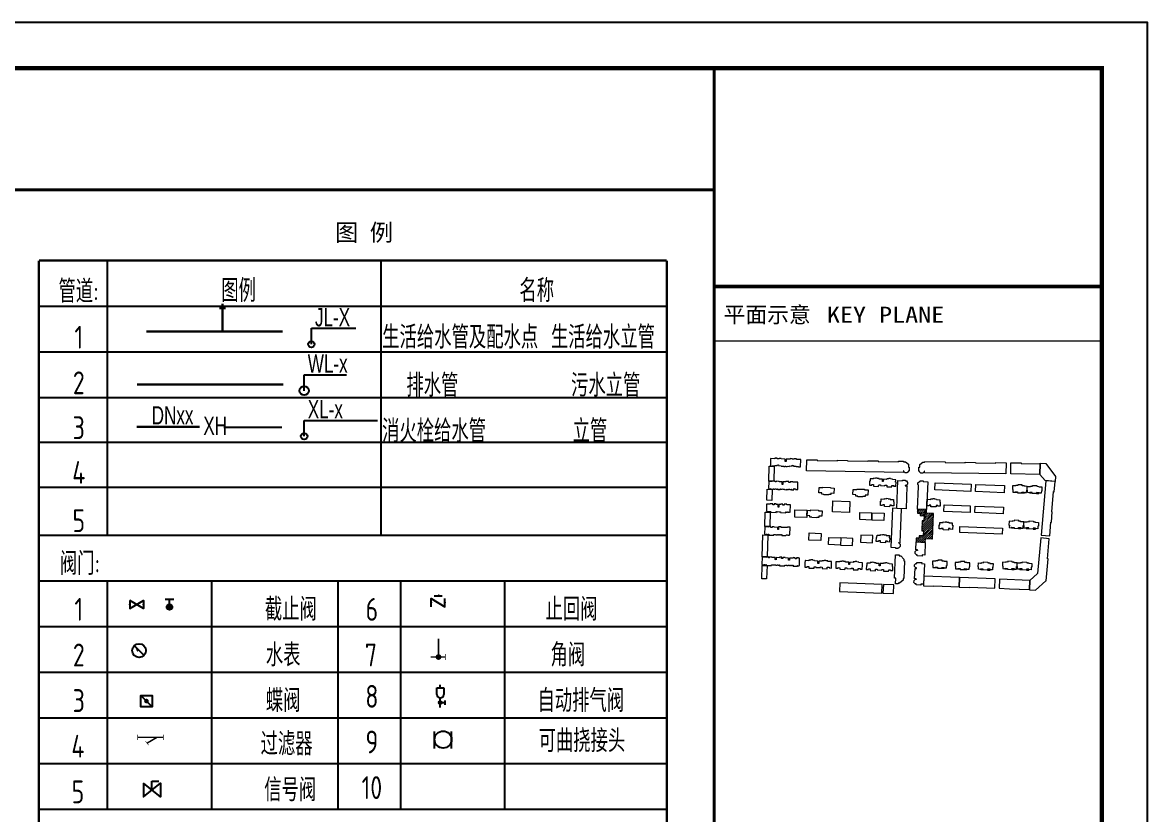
# Model space of a CAD drawing. Extents: x 888742 to 1277419, y 9079 to 622358.
# Drawn here: x 1099023 to 1123683, y 522720 to 540074 of the extents above; entities that cross this region are included whole.
import ezdxf
from ezdxf.enums import TextEntityAlignment as Align

# ---------------------------------------------------------------- set-up
doc = ezdxf.new("R2010")
doc.units = 0
doc.header["$LTSCALE"] = 1000
doc.header["$MEASUREMENT"] = 0
doc.linetypes.add('CENTER2', pattern=[1.125, 0.75, -0.125, 0.125, -0.125])
doc.linetypes.add('DASH', pattern=[0.35, 0.25, -0.1])
for name, color, linetype in [('EQUIP_管件', 7, 'Continuous'), ('EQUIP_阀门', 7, 'Continuous'), ('JZ_PUB_TEXT', 7, 'Continuous'), ('PIPE-雨水', 4, 'CENTER2'), ('PUB_TEXT1', 7, 'Continuous'), ('TITLE-BLOCK-TEXT', 165, 'Continuous'), ('TWT_TITLE', 7, 'Continuous'), ('WP_F', 1, 'Continuous'), ('WP_F_PJ', 7, 'Continuous'), ('WP_G', 3, 'Continuous'), ('WP_G_PJ', 7, 'Continuous'), ('WP_L_PJ', 7, 'Continuous'), ('WP_P', 2, 'DASH'), ('WP_P_LG', 2, 'Continuous'), ('WW_PJ', 7, 'Continuous')]:
    doc.layers.add(name, color=color, linetype=linetype)
doc.layers.add('TITLE-BLOCK-BORDER', color=135, linetype='Continuous', lineweight=13)
doc.layers.add('房间家具', color=157, linetype='Continuous', lineweight=9)
doc.styles.add('1', font='zn02.shx', dxfattribs={"width": 0.7, "bigfont": 'zn01.shx'})
doc.styles.add('hnurban', font='TSSDENG', dxfattribs={"width": 0.8, "bigfont": 'TSSDCHN'})
doc.styles.add('HZ', font='txt', dxfattribs={"bigfont": 'hztxt'})
doc.styles.get("Standard").update_dxf_attribs({"font": 'gbenor.shx', "bigfont": 'gbcbig.shx'})
doc.styles.add('图签（1）', font='')
doc.styles.add('黑体', font='')
doc.styles.get('图签（1）').set_extended_font_data('SimHei')
doc.styles.get('黑体').set_extended_font_data('SimHei')

# ---------------------------------------------------------------- blocks, each defined once
blk = doc.blocks.new('$VALVE$00000295')
blk.add_lwpolyline([(-125, 72), (-125, -72), (125, 72), (125, -72), (-125, 72)])
for p in [(-125, 0), (125, 0)]:
    blk.add_point(p)
blk = doc.blocks.new('$VALVE$00000315')
blk.add_line((-75, 125), (75, 125))
blk.add_lwpolyline([(-125, -75), (-125, 75), (125, -75), (125, 75)])
for p in [(-125, 0), (125, 0)]:
    blk.add_point(p)
blk.add_solid([(0, 125), (0, 150), (75, 125)])
blk = doc.blocks.new('$VALVE$00000497')
for p, q in [((78, 138), (-78, 138)), ((0, 50), (0, 138))]:
    blk.add_line(p, q)
at = {"const_width": 49.6}
blk.add_lwpolyline([(25, 0, 1), (-25, 0, 1)], format="xyb", close=True, dxfattribs=at)
blk.add_circle((0, 0), 50)
blk = doc.blocks.new('$QC035_1')
blk.add_line((-93, -93), (93, 93))
blk.add_lwpolyline([(93, 93, 0, 50, 0), (-13, 22, 50, 50, 0)], format="xyseb")
blk.add_circle((0, 0), 150)
at = {"style": 'HZ', "flags": 1}
for tag in ['UNIT', 'WHAT', 'SPEC']:
    blk.add_attdef(tag, (0, 0), '', height=0.001, dxfattribs=at)
blk = doc.blocks.new('$VA004_1')
blk.add_lwpolyline([(-0.5, 0.5), (0.5, 0.5), (0.5, -0.5), (-0.5, -0.5), (-0.5, 0.5), (0.5, -0.5)])
at = {"const_width": 0.2}
blk.add_lwpolyline([(-0.1, 0, 1), (0.1, 0, 1)], format="xyb", close=True, dxfattribs=at)
at = {"width": 0.7, "flags": 1}
for tag, p in [('UNIT', (-0.027, 0.22)), ('SPEC', (-0.027, 0.218)), ('WHAT', (-0.027, 0.216))]:
    blk.add_attdef(tag, p, '', height=0.001, dxfattribs=at)
blk = doc.blocks.new('$ATTACHMENT$00000125')
for points, const_width in [([(170, 0), (170, 400)], 30), ([(0, 0), (320, 0)], 30), ([(320, -65), (320, 65)], 15)]:
    blk.add_lwpolyline(points, dxfattribs=dict(const_width=const_width))
at = {"const_width": 62.5}
blk.add_lwpolyline([(139, 0, -1), (201, 0, -1)], format="xyb", close=True, dxfattribs=at)
at = {"style": 'HZ', "width": 0.7, "flags": 1}
for tag in ['UNIT', 'SPEC', 'WHAT']:
    blk.add_attdef(tag, (0, 0), '', height=0.001, dxfattribs=at)
blk = doc.blocks.new('$VALVE$00000669')
for p, q in [((0, 0), (212, 0)), ((108, 0), (108, -100)), ((287, 74), (433, 74)), ((433, 74), (433, -76)), ((433, 0), (500, 0)), ((158, -100), (58, -100)), ((433, -76), (287, -76))]:
    blk.add_line(p, q)
at = {"const_width": 31.2}
blk.add_lwpolyline([(108, 16, 1), (108, -16, 1)], format="xyb", close=True, dxfattribs=at)
blk.add_circle((108, 0), 31.2)
blk.add_arc((287, -1), 75, 90, 270)
blk = doc.blocks.new('$VA035_1')
for points, const_width in [([(-250, 0), (250, 0)], 30), ([(-250, -50), (-250, 50)], 10), ([(-128, 0), (67, -114)], 30), ([(250, -50), (250, 50)], 10), ([(35, -154), (99, -74)], 10)]:
    blk.add_lwpolyline(points, dxfattribs=dict(const_width=const_width))
at = {"flags": 1}
for tag in ['UNIT', 'WHAT', 'SPEC']:
    blk.add_attdef(tag, (0, 0), '', height=0.001, dxfattribs=at)
blk = doc.blocks.new('$VA028_1')
for p, q in [((-0.492, -0.521), (-0.492, 0.479)), ((0.501, -0.521), (0.501, 0.479))]:
    blk.add_line(p, q)
blk.add_circle((0, 0), 0.5)
at = {"style": 'HZ', "width": 0.7, "flags": 1}
for tag, p in [('UNIT', (0, 0)), ('SPEC', (0, -0.002)), ('WHAT', (0, -0.003))]:
    blk.add_attdef(tag, p, '', height=0.001, dxfattribs=at)
blk = doc.blocks.new('$VA037_1')
for p, q in [((0, 0), (0, 0.513)), ((0, 0.513), (0.4, 0.513))]:
    blk.add_line(p, q)
blk.add_lwpolyline([(-0.5, 0.4), (-0.5, -0.4), (0.5, 0.4), (0.5, -0.4)], close=True)
at = {"width": 0.7, "flags": 1}
for tag, p in [('UNIT', (0, 0)), ('SPEC', (0, -0.002)), ('WHAT', (0, -0.003))]:
    blk.add_attdef(tag, p, '', height=0.001, dxfattribs=at)
blk = doc.blocks.new('255ads')
at = {"layer": 'WP_P_LG', "color": 6, "const_width": 25}
for points in [[(-530262, -207859), (-530262, -208164)], [(-530227, -207909), (-530297, -207909)]]:
    blk.add_lwpolyline(points, dxfattribs=at)
blk = doc.blocks.new('1111')
at = {"layer": '房间家具', "linetype": 'Continuous'}
h = blk.add_hatch(dxfattribs=at)
h.set_pattern_fill('ANSI31', color=256, scale=19.8, style=0)
h.set_pattern_definition([(45, (179837.365, 6176.337), (-22.2261339, 22.2261339), [])])
h.paths.add_polyline_path([(1167324, 545686), (1167318, 545520), (1167278, 545522), (1167269, 545298), (1167309, 545296), (1167305, 545191), (1167304, 545130), (1167503, 545122), (1167525, 545679)])
h.paths.add_polyline_path([(1167237, 545628), (1167322, 545628), (1167322, 545687), (1167237, 545687)], flags=16)
h.paths.add_polyline_path([(1167174, 545690), (1167377, 545690), (1167377, 545764), (1167174, 545764)], flags=16)
h.paths.add_polyline_path([(1167215, 545136), (1167305, 545136), (1167305, 545188), (1167215, 545188)], flags=16)
h.paths.add_polyline_path([(1167149, 545057), (1167352, 545057), (1167352, 545128), (1167149, 545128)], flags=16)
at = {"layer": 'TITLE-BLOCK-BORDER'}
for p, q in [((1171219, 516438), (1171219, 555438)), ((1171219, 549454), (1162719, 549454))]:
    blk.add_line(p, q, dxfattribs=at)
at = {"layer": 'TITLE-BLOCK-BORDER', "const_width": 70}
blk.add_lwpolyline([(1171219, 498038), (1171219, 555438), (1162719, 555438), (1162719, 498038), (1171219, 498038)], close=True, dxfattribs=at)
at = {"layer": 'TITLE-BLOCK-BORDER', "const_width": 80}
blk.add_lwpolyline([(1171219, 550654), (1162719, 550654)], dxfattribs=at)
at = {"layer": 'TITLE-BLOCK-BORDER'}
blk.add_point((1171219, 555438), dxfattribs=at)
at = {"layer": '房间家具', "linetype": 'Continuous'}
for p, q in [((1169263, 546287), (1169259, 546204)), ((1169333, 546284), (1169263, 546287)), ((1169376, 546292), (1169333, 546294)), ((1169333, 546294), (1169333, 546284)), ((1169377, 546309), (1169376, 546292)), ((1169472, 546305), (1169377, 546309)), ((1169471, 546288), (1169472, 546305)), ((1169515, 546286), (1169471, 546288)), ((1169515, 546277), (1169515, 546286)), ((1169540, 546276), (1169515, 546277)), ((1169584, 546274), (1169540, 546276)), ((1169581, 546191), (1169584, 546274)), ((1169581, 546191), (1169584, 546274)), ((1169584, 546274), (1169629, 546273)), ((1169629, 546273), (1169654, 546272)), ((1169654, 546272), (1169655, 546281)), ((1169655, 546281), (1169698, 546279)), ((1169698, 546279), (1169699, 546296)), ((1169699, 546296), (1169794, 546293)), ((1169794, 546293), (1169793, 546275)), ((1169793, 546275), (1169837, 546274)), ((1169837, 546274), (1169836, 546264)), ((1169836, 546264), (1169906, 546262)), ((1169906, 546262), (1169903, 546179)), ((1169259, 546204), (1169269, 546204)), ((1169269, 546204), (1169266, 546148)), ((1169266, 546148), (1169315, 546146)), ((1169315, 546146), (1169318, 546146)), ((1169318, 546156), (1169317, 546136)), ((1169370, 546134), (1169317, 546136)), ((1169318, 546146), (1169318, 546156)), ((1169318, 546156), (1169371, 546153)), ((1169371, 546153), (1169370, 546134)), ((1169370, 546134), (1169465, 546130)), ((1169465, 546130), (1169466, 546150)), ((1169465, 546130), (1169518, 546128)), ((1169466, 546150), (1169519, 546148)), ((1169519, 546148), (1169518, 546140)), ((1169519, 546148), (1169518, 546128)), ((1169518, 546140), (1169518, 546138)), ((1169518, 546138), (1169521, 546138)), ((1169521, 546138), (1169537, 546138)), ((1169537, 546138), (1169539, 546138)), ((1169539, 546138), (1169568, 546136)), ((1169568, 546136), (1169570, 546136)), ((1169570, 546136), (1169572, 546192)), ((1169572, 546192), (1169581, 546191)), ((1169590, 546191), (1169581, 546191)), ((1169588, 546136), (1169590, 546191)), ((1169590, 546136), (1169588, 546136)), ((1169619, 546134), (1169590, 546136)), ((1169621, 546134), (1169619, 546134)), ((1169637, 546134), (1169621, 546134)), ((1169640, 546134), (1169637, 546134)), ((1169640, 546143), (1169639, 546123)), ((1169692, 546121), (1169639, 546123)), ((1169693, 546141), (1169640, 546143)), ((1169640, 546143), (1169640, 546135)), ((1169640, 546135), (1169640, 546134)), ((1169692, 546121), (1169693, 546141)), ((1169787, 546117), (1169692, 546121)), ((1169788, 546137), (1169787, 546117)), ((1169787, 546117), (1169840, 546115)), ((1169841, 546135), (1169788, 546137)), ((1169840, 546126), (1169841, 546135)), ((1169841, 546135), (1169840, 546115)), ((1169843, 546126), (1169840, 546126)), ((1169892, 546124), (1169843, 546126)), ((1169894, 546179), (1169892, 546124)), ((1169903, 546179), (1169894, 546179)), ((1169187, 545508), (1169183, 545425)), ((1169257, 545506), (1169187, 545508)), ((1169300, 545513), (1169257, 545515)), ((1169257, 545515), (1169257, 545506)), ((1169301, 545530), (1169300, 545513)), ((1169396, 545527), (1169301, 545530)), ((1169395, 545509), (1169396, 545527)), ((1169439, 545508), (1169395, 545509)), ((1169439, 545498), (1169439, 545508)), ((1169464, 545497), (1169439, 545498)), ((1169509, 545496), (1169464, 545497)), ((1169505, 545413), (1169509, 545496)), ((1169505, 545413), (1169509, 545496)), ((1169509, 545496), (1169553, 545494)), ((1169553, 545494), (1169578, 545493)), ((1169578, 545493), (1169579, 545502)), ((1169579, 545502), (1169622, 545500)), ((1169622, 545500), (1169623, 545518)), ((1169623, 545518), (1169718, 545514)), ((1169718, 545514), (1169717, 545497)), ((1169717, 545497), (1169761, 545495)), ((1169761, 545495), (1169760, 545486)), ((1169760, 545486), (1169830, 545483)), ((1169183, 545425), (1169193, 545425)), ((1169193, 545425), (1169190, 545370)), ((1169190, 545370), (1169239, 545368)), ((1169239, 545368), (1169242, 545367)), ((1169242, 545377), (1169241, 545357)), ((1169294, 545355), (1169241, 545357)), ((1169242, 545367), (1169242, 545377)), ((1169242, 545377), (1169295, 545375)), ((1169295, 545375), (1169294, 545355)), ((1169294, 545355), (1169389, 545351)), ((1169389, 545351), (1169390, 545371)), ((1169389, 545351), (1169442, 545349)), ((1169390, 545371), (1169443, 545369)), ((1169443, 545369), (1169442, 545361)), ((1169443, 545369), (1169442, 545349)), ((1169442, 545361), (1169442, 545360)), ((1169442, 545360), (1169445, 545359)), ((1169445, 545359), (1169461, 545359)), ((1169461, 545359), (1169463, 545359)), ((1169463, 545359), (1169492, 545358)), ((1169492, 545358), (1169494, 545358)), ((1169494, 545358), (1169496, 545413)), ((1169496, 545413), (1169505, 545413)), ((1169514, 545412), (1169505, 545413)), ((1169512, 545357), (1169514, 545412)), ((1169514, 545357), (1169512, 545357)), ((1169543, 545356), (1169514, 545357)), ((1169545, 545355), (1169543, 545356)), ((1169561, 545355), (1169545, 545355)), ((1169564, 545355), (1169561, 545355)), ((1169564, 545364), (1169563, 545344)), ((1169616, 545342), (1169563, 545344)), ((1169617, 545362), (1169564, 545364)), ((1169564, 545364), (1169564, 545356)), ((1169564, 545356), (1169564, 545355)), ((1169616, 545342), (1169617, 545362)), ((1169711, 545338), (1169616, 545342)), ((1169712, 545358), (1169711, 545338)), ((1169711, 545338), (1169764, 545336)), ((1169765, 545356), (1169712, 545358)), ((1169764, 545347), (1169765, 545356)), ((1169765, 545356), (1169764, 545336)), ((1169767, 545347), (1169764, 545347)), ((1169816, 545345), (1169767, 545347)), ((1169818, 545400), (1169816, 545345)), ((1169827, 545400), (1169818, 545400)), ((1169830, 545483), (1169827, 545400)), ((1167507, 544637), (1167504, 544554)), ((1167504, 544554), (1167513, 544554)), ((1167577, 544634), (1167507, 544637)), ((1167513, 544554), (1167511, 544498)), ((1167511, 544498), (1167560, 544496)), ((1167562, 544496), (1167563, 544505)), ((1167563, 544505), (1167562, 544486)), ((1167563, 544505), (1167615, 544503)), ((1167621, 544642), (1167577, 544643)), ((1167577, 544643), (1167577, 544634)), ((1167615, 544503), (1167615, 544483)), ((1167716, 544655), (1167621, 544659)), ((1167621, 544659), (1167621, 544642)), ((1167709, 544480), (1167710, 544499)), ((1167710, 544499), (1167763, 544497)), ((1167716, 544638), (1167716, 544655)), ((1167759, 544636), (1167716, 544638)), ((1167759, 544627), (1167759, 544636)), ((1167784, 544626), (1167759, 544627)), ((1167763, 544497), (1167762, 544478)), ((1167763, 544497), (1167763, 544489)), ((1167829, 544624), (1167784, 544626)), ((1167814, 544486), (1167816, 544542)), ((1167816, 544542), (1167826, 544541)), ((1167826, 544541), (1167829, 544624)), ((1168006, 544608), (1168002, 544525)), ((1168002, 544525), (1168011, 544525)), ((1168075, 544605), (1168006, 544608)), ((1168011, 544525), (1168009, 544469)), ((1168076, 544615), (1168075, 544605)), ((1168119, 544613), (1168076, 544615)), ((1168120, 544630), (1168119, 544613)), ((1168215, 544626), (1168120, 544630)), ((1168214, 544609), (1168215, 544626)), ((1168258, 544607), (1168214, 544609)), ((1168257, 544598), (1168258, 544607)), ((1168282, 544597), (1168257, 544598)), ((1168327, 544595), (1168282, 544597)), ((1168313, 544457), (1168315, 544513)), ((1168315, 544513), (1168324, 544512)), ((1168324, 544512), (1168327, 544595)), ((1168509, 544512), (1168512, 544595)), ((1168518, 544512), (1168509, 544512)), ((1168512, 544595), (1168557, 544594)), ((1168516, 544456), (1168518, 544512)), ((1168557, 544594), (1168582, 544593)), ((1168582, 544593), (1168582, 544602)), ((1168582, 544602), (1168626, 544600)), ((1168626, 544617), (1168721, 544613)), ((1168626, 544600), (1168626, 544617)), ((1168721, 544613), (1168721, 544596)), ((1168721, 544596), (1168764, 544595)), ((1168764, 544595), (1168764, 544585)), ((1168764, 544585), (1168834, 544583)), ((1168821, 544500), (1168819, 544444)), ((1168831, 544499), (1168821, 544500)), ((1168834, 544583), (1168831, 544499)), ((1169041, 544611), (1169038, 544528)), ((1169038, 544528), (1169047, 544528)), ((1169111, 544608), (1169041, 544611)), ((1169047, 544528), (1169045, 544472)), ((1169112, 544618), (1169111, 544608)), ((1169155, 544616), (1169112, 544618)), ((1169156, 544633), (1169155, 544616)), ((1169251, 544629), (1169156, 544633)), ((1169250, 544612), (1169251, 544629)), ((1169294, 544610), (1169250, 544612)), ((1169293, 544601), (1169294, 544610)), ((1169318, 544600), (1169293, 544601)), ((1169363, 544598), (1169318, 544600)), ((1169348, 544460), (1169351, 544516)), ((1169351, 544516), (1169360, 544515)), ((1169360, 544515), (1169363, 544598)), ((1169360, 544515), (1169363, 544598)), ((1169369, 544515), (1169360, 544515)), ((1169363, 544598), (1169408, 544597)), ((1169367, 544459), (1169369, 544515)), ((1169408, 544597), (1169433, 544596)), ((1169433, 544596), (1169433, 544605)), ((1169433, 544605), (1169477, 544603)), ((1169477, 544603), (1169478, 544620)), ((1169478, 544620), (1169573, 544616)), ((1169573, 544616), (1169572, 544599)), ((1169572, 544599), (1169615, 544598)), ((1169615, 544598), (1169615, 544588)), ((1169615, 544588), (1169685, 544586)), ((1169672, 544503), (1169670, 544447)), ((1169682, 544502), (1169672, 544503)), ((1169685, 544586), (1169682, 544502)), ((1167560, 544496), (1167562, 544496)), ((1167615, 544483), (1167562, 544486)), ((1167615, 544483), (1167709, 544480)), ((1167709, 544480), (1167762, 544478)), ((1167763, 544489), (1167763, 544488)), ((1167763, 544488), (1167765, 544488)), ((1167765, 544488), (1167781, 544487)), ((1167781, 544487), (1167784, 544487)), ((1167784, 544487), (1167813, 544486)), ((1167813, 544486), (1167814, 544486)), ((1168009, 544469), (1168058, 544467)), ((1168058, 544467), (1168061, 544467)), ((1168061, 544476), (1168060, 544457)), ((1168113, 544455), (1168060, 544457)), ((1168061, 544467), (1168061, 544476)), ((1168061, 544476), (1168114, 544474)), ((1168114, 544474), (1168113, 544455)), ((1168113, 544455), (1168208, 544451)), ((1168208, 544451), (1168209, 544471)), ((1168208, 544451), (1168261, 544449)), ((1168209, 544471), (1168262, 544469)), ((1168262, 544469), (1168261, 544461)), ((1168262, 544469), (1168261, 544449)), ((1168261, 544461), (1168261, 544459)), ((1168261, 544459), (1168264, 544459)), ((1168264, 544459), (1168280, 544459)), ((1168280, 544459), (1168282, 544458)), ((1168282, 544458), (1168311, 544457)), ((1168311, 544457), (1168313, 544457)), ((1168517, 544456), (1168516, 544456)), ((1168546, 544455), (1168517, 544456)), ((1168549, 544455), (1168546, 544455)), ((1168565, 544455), (1168549, 544455)), ((1168567, 544454), (1168565, 544455)), ((1168568, 544464), (1168567, 544456)), ((1168568, 544464), (1168567, 544444)), ((1168567, 544456), (1168567, 544454)), ((1168620, 544442), (1168567, 544444)), ((1168620, 544462), (1168568, 544464)), ((1168620, 544442), (1168620, 544462)), ((1168714, 544438), (1168620, 544442)), ((1168715, 544458), (1168714, 544438)), ((1168714, 544438), (1168767, 544436)), ((1168768, 544456), (1168715, 544458)), ((1168768, 544456), (1168767, 544436)), ((1168768, 544446), (1168768, 544456)), ((1168770, 544446), (1168768, 544446)), ((1168819, 544444), (1168770, 544446)), ((1169045, 544472), (1169094, 544470)), ((1169094, 544470), (1169096, 544470)), ((1169096, 544470), (1169097, 544479)), ((1169097, 544479), (1169096, 544460)), ((1169149, 544458), (1169096, 544460)), ((1169097, 544479), (1169150, 544477)), ((1169150, 544477), (1169149, 544458)), ((1169149, 544458), (1169244, 544454)), ((1169244, 544454), (1169245, 544474)), ((1169244, 544454), (1169296, 544452)), ((1169245, 544474), (1169297, 544471)), ((1169297, 544471), (1169296, 544452)), ((1169297, 544471), (1169297, 544464)), ((1169297, 544464), (1169297, 544462)), ((1169297, 544462), (1169300, 544462)), ((1169300, 544462), (1169315, 544462)), ((1169315, 544462), (1169318, 544461)), ((1169318, 544461), (1169347, 544460)), ((1169347, 544460), (1169348, 544460)), ((1169368, 544459), (1169367, 544459)), ((1169397, 544458), (1169368, 544459)), ((1169400, 544458), (1169397, 544458)), ((1169416, 544458), (1169400, 544458)), ((1169418, 544457), (1169416, 544458)), ((1169419, 544467), (1169418, 544459)), ((1169419, 544467), (1169418, 544447)), ((1169418, 544459), (1169418, 544457)), ((1169471, 544445), (1169418, 544447)), ((1169471, 544465), (1169419, 544467)), ((1169471, 544445), (1169471, 544465)), ((1169566, 544441), (1169471, 544445)), ((1169619, 544459), (1169566, 544461)), ((1169566, 544461), (1169566, 544441)), ((1169566, 544441), (1169618, 544439)), ((1169619, 544459), (1169618, 544439)), ((1169619, 544449), (1169619, 544459)), ((1169621, 544449), (1169619, 544449)), ((1169670, 544447), (1169621, 544449))]:
    blk.add_line(p, q, dxfattribs=at)
for points in [[(1163957, 546882), (1163952, 546724), (1163966, 546723), (1163966, 546717), (1163993, 546716), (1163993, 546722), (1164048, 546721), (1164048, 546730), (1164105, 546728), (1164106, 546744), (1164133, 546743), (1164133, 546728), (1164190, 546726), (1164190, 546717), (1164245, 546715), (1164245, 546709), (1164272, 546708), (1164272, 546715), (1164292, 546714), (1164292, 546707), (1164319, 546707), (1164319, 546713), (1164375, 546712), (1164375, 546721), (1164432, 546719), (1164432, 546735), (1164460, 546734), (1164460, 546718), (1164517, 546717), (1164516, 546708), (1164572, 546706), (1164571, 546699), (1164598, 546699), (1164599, 546705), (1164612, 546705), (1164617, 546863), (1164526, 546865), (1164526, 546877), (1164473, 546879), (1164473, 546867), (1164427, 546868), (1164427, 546880), (1164385, 546881), (1164385, 546869), (1164298, 546872), (1164296, 546817), (1164274, 546817), (1164276, 546873), (1164189, 546875), (1164189, 546887), (1164147, 546888), (1164146, 546876), (1164100, 546878), (1164101, 546889), (1164048, 546891), (1164048, 546879)], [(1163925, 546716), (1164033, 546713), (1164025, 546388), (1163917, 546391)], [(1163916, 546382), (1163911, 546225), (1163927, 546224), (1163927, 546219), (1163953, 546218), (1163954, 546224), (1163964, 546223), (1163964, 546210), (1164011, 546209), (1164011, 546222), (1164026, 546222), (1164025, 546216), (1164052, 546216), (1164052, 546221), (1164081, 546220), (1164081, 546215), (1164108, 546214), (1164108, 546219), (1164118, 546219), (1164118, 546206), (1164165, 546204), (1164165, 546218), (1164176, 546217), (1164176, 546212), (1164202, 546211), (1164203, 546217), (1164227, 546216), (1164227, 546211), (1164254, 546210), (1164254, 546215), (1164265, 546215), (1164264, 546202), (1164311, 546200), (1164311, 546213), (1164321, 546213), (1164320, 546208), (1164350, 546207), (1164350, 546212), (1164380, 546212), (1164380, 546206), (1164409, 546205), (1164409, 546211), (1164419, 546210), (1164418, 546197), (1164465, 546196), (1164466, 546224), (1164472, 546223), (1164472, 546218), (1164495, 546217), (1164495, 546223), (1164500, 546223), (1164500, 546208), (1164511, 546208), (1164511, 546203), (1164538, 546202), (1164538, 546207), (1164554, 546207), (1164558, 546363), (1164445, 546366), (1164445, 546374), (1164383, 546376), (1164383, 546362), (1164355, 546362), (1164356, 546377), (1164294, 546379), (1164294, 546371), (1164228, 546373), (1164226, 546317), (1164209, 546318), (1164211, 546373), (1164145, 546375), (1164145, 546383), (1164083, 546385), (1164083, 546370), (1164055, 546371), (1164056, 546385), (1163994, 546387), (1163993, 546379)], [(1167564, 546354), (1168355, 546322), (1168349, 546164), (1167557, 546195)], [(1168456, 546318), (1169085, 546293), (1169079, 546135), (1168450, 546160)], [(1163881, 546211), (1163989, 546208), (1163982, 545966), (1163874, 545969)], [(1163870, 545884), (1163866, 545727), (1163879, 545727), (1163879, 545722), (1163906, 545721), (1163906, 545726), (1163927, 545725), (1163927, 545720), (1163950, 545720), (1163950, 545725), (1163959, 545725), (1163958, 545705), (1164076, 545701), (1164076, 545721), (1164085, 545721), (1164085, 545716), (1164108, 545715), (1164108, 545720), (1164144, 545719), (1164144, 545714), (1164167, 545713), (1164167, 545719), (1164176, 545718), (1164175, 545699), (1164293, 545695), (1164294, 545715), (1164302, 545715), (1164302, 545710), (1164325, 545709), (1164325, 545714), (1164346, 545714), (1164346, 545708), (1164372, 545708), (1164373, 545713), (1164386, 545712), (1164391, 545869), (1164314, 545871), (1164314, 545882), (1164255, 545884), (1164255, 545862), (1164227, 545863), (1164228, 545884), (1164179, 545886), (1164179, 545875), (1164139, 545876), (1164137, 545821), (1164120, 545821), (1164122, 545877), (1164082, 545878), (1164083, 545888), (1164034, 545890), (1164033, 545869), (1164006, 545870), (1164006, 545891), (1163947, 545892), (1163947, 545882)], [(1164492, 545760), (1164756, 545750), (1164749, 545591), (1164486, 545602)], [(1167763, 545870), (1168334, 545847), (1168329, 545702), (1167757, 545725)], [(1168438, 545843), (1169065, 545818), (1169059, 545673), (1168432, 545698)], [(1163841, 545712), (1163949, 545709), (1163940, 545393), (1163832, 545396)], [(1165916, 545704), (1166180, 545693), (1166174, 545535), (1165910, 545545)], [(1166180, 545693), (1166444, 545683), (1166438, 545524), (1166174, 545535)], [(1163829, 545384), (1163825, 545228), (1163835, 545227), (1163834, 545222), (1163861, 545221), (1163861, 545226), (1163882, 545226), (1163882, 545221), (1163905, 545220), (1163905, 545225), (1163918, 545225), (1163917, 545205), (1164031, 545202), (1164031, 545222), (1164040, 545221), (1164040, 545216), (1164063, 545215), (1164063, 545221), (1164083, 545220), (1164083, 545215), (1164110, 545214), (1164110, 545219), (1164131, 545219), (1164131, 545214), (1164154, 545213), (1164154, 545218), (1164176, 545218), (1164176, 545212), (1164199, 545212), (1164199, 545217), (1164206, 545217), (1164205, 545197), (1164295, 545194), (1164296, 545214), (1164303, 545214), (1164303, 545209), (1164325, 545208), (1164326, 545213), (1164344, 545213), (1164344, 545207), (1164367, 545207), (1164367, 545212), (1164381, 545212), (1164385, 545379), (1164325, 545381), (1164325, 545370), (1164190, 545374), (1164191, 545385), (1164133, 545386), (1164131, 545328), (1164115, 545329), (1164116, 545376), (1164037, 545378), (1164038, 545389), (1163993, 545390), (1163992, 545369), (1163965, 545370), (1163965, 545391), (1163921, 545392), (1163920, 545382)], [(1164802, 545253), (1165066, 545242), (1165059, 545084), (1164796, 545094)], [(1168107, 545394), (1169042, 545357), (1169036, 545223), (1168102, 545260)], [(1163789, 545211), (1163897, 545208), (1163884, 544730), (1163776, 544732)], [(1165234, 545156), (1165498, 545146), (1165492, 544987), (1165228, 544998)], [(1165762, 545135), (1165498, 545146), (1165492, 544987), (1165755, 544977)], [(1166200, 545197), (1165936, 545208), (1165930, 545049), (1166194, 545039)], [(1163771, 544543), (1163879, 544540), (1163871, 544245), (1163763, 544248)], [(1163773, 544721), (1163768, 544564), (1163782, 544564), (1163782, 544558), (1163809, 544557), (1163809, 544563), (1163829, 544562), (1163829, 544557), (1163852, 544556), (1163852, 544562), (1163861, 544561), (1163860, 544542), (1163974, 544538), (1163975, 544558), (1163983, 544558), (1163983, 544553), (1164006, 544552), (1164006, 544557), (1164027, 544557), (1164027, 544551), (1164054, 544551), (1164054, 544556), (1164074, 544555), (1164074, 544550), (1164101, 544549), (1164101, 544554), (1164122, 544554), (1164122, 544549), (1164144, 544548), (1164145, 544553), (1164153, 544553), (1164153, 544533), (1164270, 544530), (1164271, 544550), (1164280, 544549), (1164280, 544544), (1164302, 544543), (1164303, 544549), (1164319, 544548), (1164319, 544543), (1164346, 544542), (1164346, 544547), (1164371, 544547), (1164371, 544542), (1164397, 544541), (1164398, 544546), (1164418, 544545), (1164418, 544540), (1164441, 544540), (1164441, 544545), (1164450, 544545), (1164449, 544525), (1164547, 544522), (1164548, 544542), (1164555, 544542), (1164555, 544536), (1164578, 544536), (1164578, 544541), (1164589, 544541), (1164593, 544697), (1164570, 544698), (1164570, 544709), (1164525, 544710), (1164525, 544689), (1164497, 544689), (1164498, 544711), (1164453, 544712), (1164452, 544701), (1164373, 544704), (1164372, 544659), (1164351, 544659), (1164352, 544704), (1164277, 544706), (1164277, 544717), (1164229, 544718), (1164228, 544695), (1164200, 544696), (1164201, 544719), (1164156, 544720), (1164156, 544710), (1164077, 544712), (1164076, 544667), (1164059, 544668), (1164060, 544712), (1163981, 544715), (1163981, 544725), (1163936, 544727), (1163936, 544705), (1163908, 544706), (1163909, 544727), (1163864, 544729), (1163864, 544718), (1163773, 544721)], [(1165472, 544162), (1165465, 543971), (1166397, 543934), (1166404, 544125)], [(1166429, 544124), (1166421, 543933), (1166650, 543924), (1166657, 544115)]]:
    blk.add_lwpolyline(points, close=True, dxfattribs=at)
for points in [[(1166978, 546698), (1166994, 546698), (1166993, 546611), (1166977, 546611), (1166977, 546595), (1166947, 546567), (1166907, 546567), (1166878, 546596), (1166879, 546612), (1166870, 546613), (1166869, 546580), (1164748, 546611), (1164752, 546855), (1164976, 546852), (1164976, 546840), (1165421, 546833), (1165421, 546845), (1165645, 546842), (1165645, 546830), (1166090, 546824), (1166090, 546835), (1166314, 546832), (1166314, 546820), (1166759, 546814), (1166759, 546825), (1166873, 546824), (1166873, 546812), (1166913, 546811), (1166979, 546757), (1166978, 546698)], [(1167210, 546695), (1167226, 546695), (1167227, 546753), (1167294, 546806), (1167334, 546805), (1167335, 546817), (1167781, 546810), (1167781, 546798), (1168226, 546792), (1168226, 546804), (1168450, 546800), (1168450, 546789), (1168895, 546782), (1168895, 546794), (1169119, 546791), (1169115, 546546), (1167331, 546573), (1167332, 546606), (1167323, 546606), (1167323, 546590), (1167293, 546561), (1167253, 546562), (1167224, 546591), (1167225, 546607), (1167209, 546608), (1167210, 546695)], [(1169859, 546535), (1169223, 546545), (1169227, 546789), (1169451, 546786), (1169451, 546774), (1169863, 546768), (1169859, 546535)], [(1169860, 546535), (1169864, 546779), (1169989, 546778), (1170202, 546490), (1170194, 546381), (1169979, 546399), (1169860, 546535)], [(1165020, 546250), (1165086, 546247), (1165102, 546246), (1165102, 546258), (1165269, 546252), (1165269, 546240), (1165350, 546236), (1165346, 546121), (1165281, 546123), (1165280, 546093), (1165259, 546094), (1165232, 546095), (1165232, 546086), (1165126, 546090), (1165126, 546099), (1165079, 546101), (1165080, 546131), (1165016, 546133), (1165020, 546250)], [(1166749, 546399), (1166846, 546395), (1166848, 546395), (1166848, 546396), (1166849, 546411), (1166915, 546408), (1166914, 546394), (1166914, 546392), (1166917, 546392), (1166933, 546392), (1166961, 546362), (1166959, 546321), (1166929, 546293), (1166913, 546294), (1166913, 546293), (1166910, 546293), (1166910, 546287), (1166913, 546287), (1166912, 546285), (1166940, 546284), (1166941, 546286), (1166948, 546285), (1166948, 546280), (1166946, 546280), (1166926, 545783), (1166725, 545791), (1166749, 546399)], [(1167237, 546381), (1167238, 546395), (1167303, 546393), (1167303, 546378), (1167303, 546377), (1167305, 546377), (1167402, 546373), (1167378, 545765), (1167177, 545773), (1167197, 546270), (1167198, 546300), (1167187, 546312), (1167188, 546353), (1167218, 546380), (1167234, 546380), (1167237, 546380), (1167237, 546380), (1167237, 546381)], [(1169992, 546398), (1169887, 545208), (1170075, 545191), (1170102, 545491), (1170113, 545490), (1170133, 545713), (1170121, 545714), (1170161, 546158), (1170172, 546156), (1170192, 546380), (1169992, 546398)], [(1165767, 546208), (1165832, 546205), (1165848, 546205), (1165849, 546216), (1166016, 546210), (1166015, 546198), (1166097, 546195), (1166092, 546079), (1166028, 546081), (1166027, 546052), (1166006, 546052), (1165979, 546054), (1165979, 546044), (1165873, 546048), (1165873, 546058), (1165826, 546060), (1165827, 546089), (1165762, 546092), (1165767, 546208)], [(1166536, 546011), (1166535, 546003), (1166580, 546001), (1166579, 545989), (1166650, 545986), (1166648, 545935), (1166660, 545934), (1166657, 545844), (1166606, 545846), (1166607, 545861), (1166568, 545862), (1166566, 545828), (1166452, 545832), (1166454, 545867), (1166415, 545868), (1166414, 545854), (1166363, 545856), (1166367, 545946), (1166379, 545945), (1166381, 545997), (1166452, 545994), (1166452, 546006), (1166497, 546004), (1166497, 546012), (1166536, 546011)], [(1164756, 545750), (1164821, 545747), (1164837, 545746), (1164838, 545758), (1165004, 545752), (1165004, 545740), (1165086, 545736), (1165081, 545621), (1165017, 545623), (1165015, 545593), (1164995, 545594), (1164968, 545595), (1164968, 545586), (1164861, 545590), (1164862, 545600), (1164814, 545601), (1164816, 545631), (1164751, 545633), (1164756, 545750)], [(1165324, 545956), (1165694, 545941), (1165684, 545704), (1165315, 545719), (1165324, 545956)], [(1166593, 544940), (1166690, 544936), (1166692, 544936), (1166692, 544935), (1166692, 544920), (1166757, 544918), (1166758, 544932), (1166758, 544933), (1166761, 544933), (1166777, 544933), (1166807, 544960), (1166808, 545001), (1166781, 545031), (1166764, 545031), (1166765, 545033), (1166762, 545033), (1166762, 545039), (1166765, 545039), (1166765, 545040), (1166793, 545039), (1166793, 545038), (1166801, 545037), (1166801, 545043), (1166798, 545043), (1166827, 545777), (1166828, 545785), (1166627, 545793), (1166593, 544941), (1166593, 544940)], [(1167374, 545684), (1167377, 545764), (1167177, 545772), (1167174, 545690), (1167237, 545687), (1167235, 545632), (1167317, 545629), (1167322, 545628), (1167322, 545626), (1167318, 545520), (1167278, 545522), (1167269, 545298), (1167309, 545296), (1167305, 545191), (1167305, 545188), (1167299, 545188), (1167217, 545191), (1167215, 545136), (1167152, 545138), (1167149, 545057), (1167349, 545049), (1167352, 545128), (1167495, 545122), (1167503, 545122), (1167525, 545679), (1167374, 545684)], [(1167824, 545498), (1167824, 545490), (1167868, 545489), (1167868, 545477), (1167939, 545474), (1167937, 545423), (1167949, 545422), (1167945, 545332), (1167895, 545334), (1167895, 545348), (1167856, 545350), (1167855, 545316), (1167741, 545320), (1167742, 545354), (1167703, 545356), (1167703, 545342), (1167652, 545344), (1167655, 545434), (1167667, 545433), (1167669, 545485), (1167741, 545482), (1167741, 545494), (1167785, 545492), (1167786, 545500), (1167824, 545498)], [(1166446, 545221), (1166446, 545213), (1166490, 545211), (1166490, 545199), (1166561, 545196), (1166559, 545145), (1166571, 545144), (1166567, 545054), (1166517, 545056), (1166517, 545071), (1166478, 545072), (1166477, 545038), (1166363, 545043), (1166364, 545077), (1166325, 545078), (1166325, 545064), (1166274, 545066), (1166278, 545156), (1166289, 545156), (1166292, 545207), (1166363, 545204), (1166363, 545216), (1166407, 545214), (1166408, 545222), (1166446, 545221)], [(1167349, 545047), (1167338, 544768), (1167279, 544770), (1167278, 544746), (1167173, 544751), (1167173, 544773), (1167173, 544774), (1167171, 544774), (1167154, 544775), (1167127, 544805), (1167128, 544846), (1167158, 544873), (1167175, 544873), (1167177, 544872), (1167177, 544874), (1167178, 544884), (1167178, 544885), (1167175, 544885), (1167147, 544886), (1167142, 544886), (1167142, 544890), (1167149, 545055), (1167349, 545047)], [(1170067, 545126), (1169879, 545143), (1169811, 544368), (1169643, 544214), (1169642, 544214), (1169634, 544004), (1169764, 543999), (1169994, 544202), (1169997, 544201), (1170040, 544683), (1170028, 544684), (1170067, 545126)], [(1166697, 544774), (1166779, 544771), (1166778, 544757), (1166778, 544755), (1166781, 544755), (1166809, 544754), (1166878, 544679), (1166877, 544644), (1166888, 544644), (1166893, 544644), (1166893, 544640), (1166877, 544257), (1166877, 544253), (1166872, 544253), (1166862, 544254), (1166860, 544219), (1166785, 544150), (1166757, 544151), (1166754, 544151), (1166754, 544150), (1166754, 544135), (1166698, 544137), (1166703, 544260), (1166677, 544261), (1166697, 544774)]]:
    blk.add_lwpolyline(points, dxfattribs=at)
for points, elevation in [([(1166616, 546281), (1166616, 546281), (1166617, 546296), (1166656, 546294), (1166655, 546279), (1166706, 546277), (1166710, 546368), (1166698, 546368), (1166700, 546420), (1166628, 546422), (1166629, 546434), (1166585, 546436), (1166585, 546444), (1166546, 546445), (1166546, 546438), (1166502, 546439), (1166502, 546435), (1166501, 546427), (1166430, 546430), (1166428, 546379), (1166419, 546379), (1166420, 546387), (1166417, 546387), (1166416, 546379), (1166408, 546380), (1166410, 546431), (1166338, 546434), (1166339, 546446), (1166295, 546448), (1166295, 546455), (1166256, 546457), (1166256, 546449), (1166212, 546451), (1166211, 546439), (1166140, 546442), (1166138, 546390), (1166126, 546391), (1166122, 546301), (1166173, 546299), (1166174, 546313), (1166213, 546312), (1166212, 546297), (1166212, 546297), (1166211, 546277), (1166325, 546273), (1166326, 546292), (1166326, 546292), (1166327, 546307), (1166366, 546305), (1166365, 546291), (1166463, 546287), (1166464, 546302), (1166503, 546300), (1166502, 546286), (1166502, 546266), (1166616, 546261), (1166616, 546281)], -131987), ([(1167553, 546005), (1167553, 545997), (1167597, 545996), (1167597, 545984), (1167668, 545981), (1167666, 545929), (1167678, 545929), (1167674, 545839), (1167624, 545841), (1167624, 545855), (1167585, 545857), (1167584, 545823), (1167470, 545827), (1167471, 545861), (1167432, 545863), (1167432, 545848), (1167381, 545850), (1167385, 545941), (1167396, 545940), (1167398, 545992), (1167470, 545989), (1167470, 546001), (1167514, 545999), (1167515, 546007), (1167553, 546005)], 0), ([(1165201, 544487), (1165201, 544487), (1165201, 544501), (1165241, 544500), (1165240, 544485), (1165291, 544483), (1165294, 544574), (1165294, 544574), (1165296, 544625), (1165213, 544628), (1165214, 544640), (1165169, 544642), (1165170, 544650), (1165131, 544651), (1165131, 544643), (1165086, 544645), (1165086, 544641), (1165086, 544633), (1165015, 544636), (1165013, 544585), (1165004, 544585), (1165004, 544593), (1165001, 544593), (1165001, 544585), (1164992, 544585), (1164994, 544637), (1164923, 544640), (1164923, 544652), (1164879, 544653), (1164880, 544661), (1164841, 544663), (1164840, 544655), (1164796, 544657), (1164796, 544645), (1164725, 544648), (1164713, 544648), (1164711, 544597), (1164707, 544506), (1164758, 544504), (1164758, 544519), (1164797, 544517), (1164797, 544503), (1164797, 544503), (1164796, 544483), (1164910, 544479), (1164911, 544498), (1164911, 544498), (1164911, 544513), (1164950, 544511), (1164950, 544497), (1165048, 544493), (1165048, 544507), (1165088, 544506), (1165087, 544492), (1165086, 544472), (1165200, 544467), (1165201, 544487)], -131987), ([(1165879, 544462), (1165879, 544462), (1165879, 544476), (1165918, 544475), (1165918, 544460), (1165968, 544458), (1165972, 544548), (1165972, 544548), (1165974, 544600), (1165891, 544603), (1165891, 544615), (1165847, 544617), (1165848, 544625), (1165809, 544626), (1165808, 544618), (1165764, 544620), (1165764, 544616), (1165764, 544608), (1165693, 544611), (1165690, 544559), (1165682, 544560), (1165682, 544568), (1165679, 544568), (1165679, 544560), (1165670, 544560), (1165672, 544612), (1165601, 544614), (1165601, 544626), (1165557, 544628), (1165557, 544636), (1165519, 544638), (1165518, 544630), (1165474, 544631), (1165474, 544620), (1165402, 544622), (1165390, 544623), (1165388, 544571), (1165385, 544481), (1165436, 544479), (1165436, 544494), (1165475, 544492), (1165475, 544478), (1165475, 544478), (1165474, 544458), (1165588, 544453), (1165589, 544473), (1165589, 544473), (1165589, 544488), (1165628, 544486), (1165628, 544472), (1165726, 544468), (1165726, 544482), (1165765, 544481), (1165765, 544466), (1165764, 544446), (1165878, 544442), (1165879, 544462)], -263974), ([(1166546, 544434), (1166546, 544434), (1166547, 544448), (1166586, 544447), (1166585, 544432), (1166636, 544430), (1166639, 544520), (1166628, 544521), (1166630, 544572), (1166558, 544575), (1166559, 544587), (1166515, 544589), (1166515, 544596), (1166476, 544598), (1166476, 544590), (1166432, 544592), (1166432, 544588), (1166431, 544580), (1166360, 544583), (1166358, 544531), (1166349, 544532), (1166350, 544540), (1166346, 544540), (1166346, 544532), (1166337, 544532), (1166339, 544584), (1166268, 544586), (1166269, 544598), (1166225, 544600), (1166225, 544608), (1166186, 544610), (1166186, 544602), (1166142, 544603), (1166141, 544591), (1166070, 544594), (1166068, 544543), (1166056, 544543), (1166052, 544453), (1166103, 544451), (1166104, 544466), (1166143, 544464), (1166142, 544450), (1166142, 544450), (1166141, 544430), (1166255, 544425), (1166256, 544445), (1166256, 544445), (1166257, 544460), (1166296, 544458), (1166295, 544443), (1166393, 544440), (1166394, 544454), (1166433, 544453), (1166432, 544438), (1166431, 544418), (1166545, 544414), (1166546, 544434)], -131987), ([(1167164, 544608), (1167269, 544604), (1167268, 544580), (1167328, 544578), (1167311, 544132), (1167252, 544134), (1167251, 544110), (1167146, 544115), (1167147, 544137), (1167147, 544138), (1167144, 544138), (1167128, 544139), (1167100, 544169), (1167102, 544210), (1167132, 544237), (1167148, 544237), (1167151, 544236), (1167151, 544238), (1167151, 544248), (1167151, 544249), (1167115, 544251), (1167124, 544475), (1167159, 544473), (1167159, 544475), (1167159, 544485), (1167157, 544485), (1167157, 544486), (1167140, 544487), (1167113, 544517), (1167114, 544557), (1167144, 544585), (1167161, 544584), (1167163, 544584), (1167163, 544585), (1167164, 544608)], 4), ([(1167318, 544306), (1167310, 544096), (1167534, 544087), (1167534, 544096), (1168092, 544074), (1168100, 544275), (1167318, 544306)], 4), ([(1168099, 544275), (1168091, 544065), (1168315, 544057), (1168315, 544066), (1168873, 544044), (1168881, 544244), (1168099, 544275)], 131987), ([(1169641, 544214), (1168974, 544241), (1168966, 544040), (1169195, 544031), (1169409, 544023), (1169414, 544023), (1169633, 544014), (1169641, 544214)], -131987)]:
    blk.add_lwpolyline(points, dxfattribs=dict(at, elevation=elevation))
at = {"layer": 'TITLE-BLOCK-TEXT', "style": '黑体'}
blk.add_text('平面示意', height=350, dxfattribs=at).set_placement((1162927, 549861))
at = {"layer": 'TITLE-BLOCK-TEXT', "style": '黑体', "width": 1.2}
blk.add_text('KEY PLANE', height=350, dxfattribs=at).set_placement((1165192, 549861))

msp = doc.modelspace()

# ---------------------------------------------------------------- linework, layer by layer
at = {"layer": 'PIPE-雨水', "color": 0, "linetype": 'ByBlock'}
for p, q in [((1100880.9, 534858.1), (1100880.9, 528837.7)), ((1106880.9, 534858.1), (1106880.9, 528837.7)), ((1099380.9, 533858.1), (1113146.6, 533858.1)), ((1099380.9, 532858.1), (1113146.6, 532858.1)), ((1099380.9, 531858.1), (1113146.6, 531858.1)), ((1099380.9, 530875.6), (1113146.6, 530875.6)), ((1099380.9, 529893.1), (1113146.6, 529893.1)), ((1099380.9, 528837.7), (1113146.6, 528837.7)), ((1099380.9, 528837.7), (1113146.6, 528837.7)), ((1099380.9, 528837.7), (1113146.6, 528837.7)), ((1099380.9, 528837.7), (1113146.6, 528837.7)), ((1099380.9, 528837.7), (1113146.6, 528837.7)), ((1099380.9, 527837.7), (1113146.6, 527837.7)), ((1100880.9, 527837.7), (1100880.9, 522837.7)), ((1103163.5, 527837.7), (1103163.5, 522837.7)), ((1105935.1, 527837.7), (1105935.1, 522837.7)), ((1107305.4, 527837.7), (1107305.4, 522837.7)), ((1109588, 527837.7), (1109588, 522837.7)), ((1099380.9, 526837.7), (1113146.6, 526837.7)), ((1099380.9, 525837.7), (1113146.6, 525837.7)), ((1099380.9, 524837.7), (1113146.6, 524837.7)), ((1099380.9, 524837.7), (1113146.6, 524837.7)), ((1099380.9, 524837.7), (1113146.6, 524837.7)), ((1099380.9, 523837.7), (1113146.6, 523837.7)), ((1099380.9, 523837.7), (1113146.6, 523837.7)), ((1099380.9, 523837.7), (1113146.6, 523837.7)), ((1099380.9, 522837.7), (1113146.6, 522837.7)), ((1099380.9, 522837.7), (1113146.6, 522837.7)), ((1099380.9, 522837.7), (1113146.6, 522837.7))]:
    msp.add_line(p, q, dxfattribs=at)
for points, const_width in [([(1114183, 536407.9), (1042083, 536407.9)], 70), ([(1099380.9, 534858.1), (1113146.6, 534858.1)], 50), ([(1099380.9, 534858.1), (1099380.9, 517025.3), (1113146.6, 517025.3)], 50), ([(1113146.6, 534858.1), (1113146.6, 517025.3)], 50)]:
    msp.add_lwpolyline(points, dxfattribs=dict(at, const_width=const_width))
at = {"layer": 'TWT_TITLE'}
msp.add_lwpolyline([(1039583, 480674.5), (1123683, 480674.5), (1123683, 540074.5), (1039583, 540074.5)], close=True, dxfattribs=at)
at = {"layer": 'TWT_TITLE', "const_width": 100}
msp.add_lwpolyline([(1042083, 481674.5), (1122683, 481674.5), (1122683, 539074.5), (1042083, 539074.5)], close=True, dxfattribs=at)
at = {"layer": 'WP_F', "const_width": 50}
for points in [[(1101526.9, 531212.1), (1102905.9, 531212.1)], [(1103433.6, 531203.6), (1104711.1, 531203.6)]]:
    msp.add_lwpolyline(points, dxfattribs=at)
at = {"layer": 'WP_G', "const_width": 50}
for points in [[(1101739.1, 533300.8), (1103282.4, 533300.8)], [(1103282.4, 533300.8), (1104726.4, 533300.8)]]:
    msp.add_lwpolyline(points, dxfattribs=at)
at = {"layer": 'WP_G_PJ'}
for p, q in [((1105354.5, 533022.7), (1105354.5, 533373.1)), ((1105354.5, 533373.1), (1106331, 533373.1)), ((1105197, 532006.4), (1105197, 532356.8)), ((1105197, 532356.8), (1106124.1, 532356.8)), ((1105197, 531356.8), (1106804.9, 531356.8)), ((1105197, 531006.4), (1105197, 531356.8))]:
    msp.add_line(p, q, dxfattribs=at)
for centre, radius in [((1105354.5, 533022.7), 70), ((1105197, 532006.4), 100), ((1105197, 531006.4), 70)]:
    msp.add_circle(centre, radius, dxfattribs=at)
at = {"layer": 'WP_P', "const_width": 50}
msp.add_lwpolyline([(1104737.6, 532143), (1101536.3, 532143)], dxfattribs=at)

# ---------------------------------------------------------------- block references
msp.add_blockref('1111', (-48536.2, -16363.8))
at = {"layer": 'EQUIP_管件'}
msp.add_blockref('$ATTACHMENT$00000125', (1107971.4, 526170.6), dxfattribs=at)
at = {"layer": 'EQUIP_阀门', "xscale": 1.199999999953434, "yscale": 1.199999999720603, "zscale": 1.2}
for name, p in [('$VALVE$00000315', (1108134.1, 527363.7)), ('$VALVE$00000295', (1101527.4, 527322.2)), ('$VALVE$00000497', (1102245.1, 527264.5))]:
    msp.add_blockref(name, p, dxfattribs=at)
at = {"layer": 'EQUIP_阀门', "rotation": 90}
msp.add_blockref('$VALVE$00000669', (1108179.4, 525062.8), dxfattribs=at)
at = {"layer": 'WP_F_PJ', "xscale": 250, "yscale": 250, "zscale": 250}
msp.add_blockref('$VA004_1', (1101739, 525205.9), dxfattribs=at)
at = {"layer": 'WP_G', "xscale": 2, "yscale": 2, "zscale": 2}
msp.add_blockref('255ads', (2163932.9, 949629.8), dxfattribs=at)
at = {"layer": 'WP_G_PJ', "rotation": 90}
msp.add_blockref('$QC035_1', (1101578.6, 526313.1), dxfattribs=at)
at = {"layer": 'WP_G_PJ', "xscale": -1.125, "yscale": 1.125, "zscale": 1.125}
msp.add_blockref('$VA035_1', (1101828.7, 524411.4), dxfattribs=at)
at = {"layer": 'WP_L_PJ', "xscale": 375, "yscale": 375, "zscale": 375}
msp.add_blockref('$VA037_1', (1101860.2, 523255.9), dxfattribs=at)
at = {"layer": 'WW_PJ', "xscale": 375, "yscale": 375, "zscale": 375}
msp.add_blockref('$VA028_1', (1108241.7, 524361.6), dxfattribs=at)

# ---------------------------------------------------------------- texts
at = {"layer": 'JZ_PUB_TEXT', "lineweight": -2, "style": 'hnurban', "width": 0.8}
for s, p in [('管道:', (1099812.1, 533933.2)), ('图例', (1103379.8, 533949.1)), ('名称', (1109915.5, 533949.1)), ('生活给水管及配水点', (1106907.5, 532928.4)), ('生活给水立管', (1110605.6, 532928.4)), ('排水管', (1107438, 531873)), ('污水立管', (1111047.6, 531873)), ('消火栓给水管', (1106904.4, 530873)), ('立管', (1111081.3, 530873)), ('阀门:', (1099841.1, 527969.8))]:
    msp.add_text(s, height=500, dxfattribs=at).set_placement(p)
for s, p in [('1', (1100256.6, 532928.4)), ('2', (1100256.6, 531928.4)), ('3', (1100256.6, 530945.9)), ('4', (1100256.6, 529963.4)), ('5', (1100256.6, 528907.9)), ('截止阀', (1104905.7, 526965.1)), ('止回阀', (1111056.2, 526965.1)), ('1', (1100256.6, 526965.1)), ('6', (1106681.1, 526965.1)), ('水表', (1104737, 525965.1)), ('角阀', (1110977.8, 525965.1)), ('2', (1100256.6, 525965.1)), ('7', (1106660.6, 525965.1)), ('蝶阀', (1104737, 524965.1)), ('8', (1106681.1, 525058.9)), ('自动排气阀', (1111260.9, 524965.1)), ('3', (1100256.6, 524965.1)), ('过滤器', (1104811.7, 524016.2)), ('9', (1106681.1, 524058.9)), ('可曲挠接头', (1111285.1, 524085.1)), ('4', (1100237.9, 523965.1)), ('信号阀', (1104891.8, 523009.5)), ('10', (1106681.1, 523058.9)), ('5', (1100237.9, 522965.1))]:
    msp.add_text(s, height=500, dxfattribs=at).set_placement(p, align=Align.CENTER)
at = {"layer": 'PUB_TEXT1', "color": 2, "style": '图签（1）'}
msp.add_text('图 例', height=373.42, dxfattribs=at).set_placement((1105872.4, 535286.9))
at = {"layer": 'WP_G_PJ', "style": '1', "width": 0.7}
for s, p in [('JL-X', (1105433.8, 533416.6)), ('WL-x', (1105276.3, 532400.3)), ('XL-x', (1105276.3, 531400.3)), ('DNxx', (1101854.9, 531267)), ('XH', (1102986.7, 531037))]:
    msp.add_text(s, height=400, dxfattribs=at).set_placement(p)

doc.saveas('drawing.dxf')
